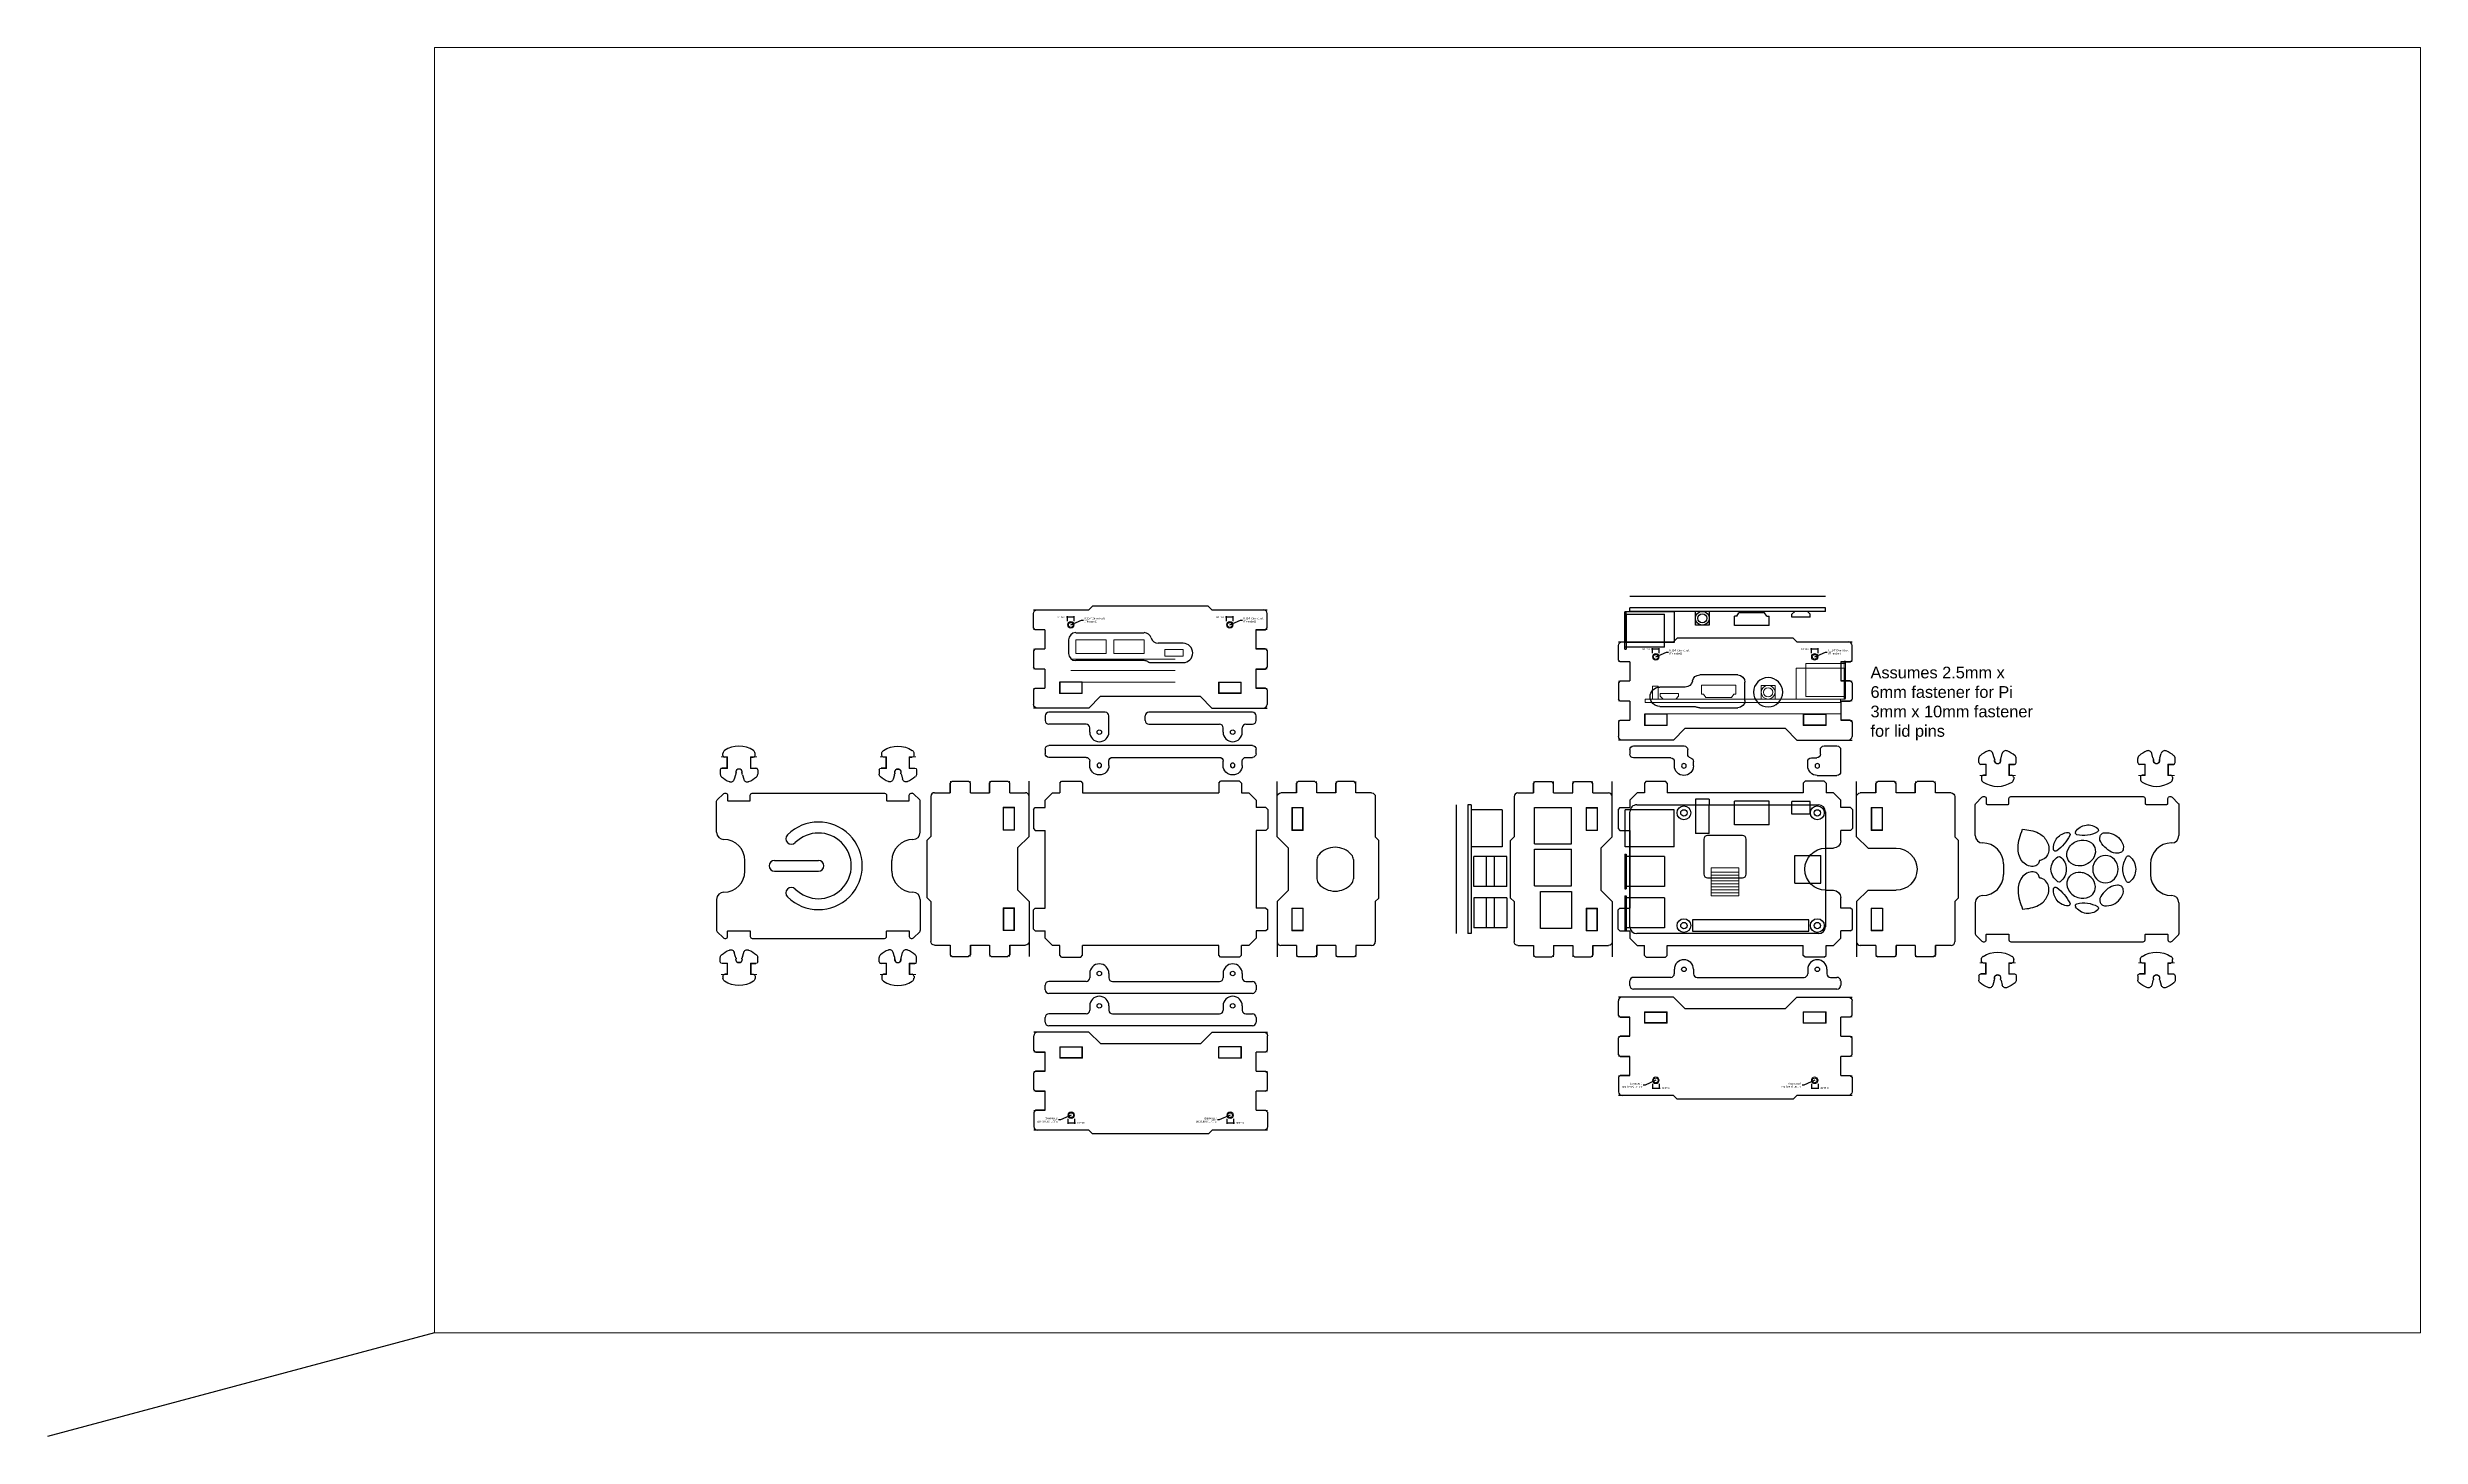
# Paper-space layout 'Layout1' of a CAD drawing. Header units: inches. Extents: x -3.3 to 17, y -0.9 to 11.
# The model-space entities are those that its viewports show. They can reach past a viewport. Long polylines and large blocks are cut down to what shows.
import ezdxf

# ---------------------------------------------------------------- set-up
doc = ezdxf.new("R2010")
doc.units = ezdxf.units.IN
doc.header["$MEASUREMENT"] = 0
doc.layers.add('CUT', color=1, linetype='Continuous')
doc.layers.add('NOPLOT', color=40, linetype='Continuous', lineweight=5)
doc.styles.get("Standard").update_dxf_attribs({"font": 'arial.ttf'})
doc.dimstyles.get("Standard").update_dxf_attribs({"dimtxt": 0.18, "dimasz": 0.18, "dimexe": 0.18, "dimexo": 0.0625, "dimgap": 0.09, "dimtad": 0, "dimtih": 1, "dimtoh": 1, "dimdec": 4, "dimzin": 0, "dimdsep": 46, "dimtxsty": 'Standard', "dimcen": 0.09, "dimadec": 0, "dimazin": 0, "dimtfac": 1, "dimtdec": 4, "dimtofl": 0, "dimtmove": 0, "dimatfit": 3, "dimfxl": 1, "dimtolj": 1, "dimtzin": 0, "dimarcsym": 0})

# ---------------------------------------------------------------- blocks, each defined once
blk = doc.blocks.new('RaspPi')
for p, q in [((0, -25), (0, 25)), ((3, 28), (82, 28)), ((57.8, 27), (7.2, 27)), ((7.2, 27), (7.2, 22)), ((7.2, 22), (57.8, 22)), ((57.8, 22), (57.8, 27)), ((70, 12.4), (70, 25.5)), ((70, 25.5), (87.2, 25.5)), ((85, 25), (85, -25)), ((86.6, 11.5), (86.6, 26.5)), ((87.2, 26.5), (86.6, 26.5)), ((87.2, 11.5), (87.2, 26.5)), ((138.5, 25.5), (152.8, 25.5)), ((138.5, 12.4), (138.5, 25.5)), ((143.9, 25.5), (143.9, 12.4)), ((147.4, 25.5), (147.4, 12.4)), ((152.8, 12.4), (152.8, 25.5)), ((154, -28), (154, 28)), ((154, 28), (155.5, 28)), ((155.5, -28), (155.5, 28)), ((160.5, -28), (160.5, 28)), ((70, 12.4), (87.2, 12.4)), ((87.2, 11.5), (86.6, 11.5)), ((138.5, 12.4), (152.8, 12.4)), ((13.3, 6), (1.9, 6)), ((1.9, 6), (1.9, -6)), ((13.3, 6), (13.3, -6)), ((70, -5.6), (70, 7.5)), ((70, 7.5), (87.2, 7.5)), ((86.6, -6.5), (86.6, 8.5)), ((87.2, 8.5), (86.6, 8.5)), ((87.2, -6.5), (87.2, 8.5)), ((138.5, 7.5), (152.8, 7.5)), ((138.5, 7.5), (138.5, -5.6)), ((143.9, 7.5), (143.9, -5.6)), ((147.4, 7.5), (147.4, -5.6)), ((152.8, 7.5), (152.8, -5.6)), ((13.3, -6), (1.9, -6)), ((65.7, -9.8), (65.7, -25.8)), ((65.7, -9.8), (87, -9.8)), ((70, -5.6), (87.2, -5.6)), ((87.2, -6.5), (86.6, -6.5)), ((87, -9.8), (87, -25.8)), ((138.5, -5.6), (152.8, -5.6)), ((140.5, -25.8), (140.5, -9.8)), ((140.5, -9.8), (154, -9.8)), ((24.5, -19.3), (24.5, -29.6)), ((24.5, -19.3), (39.5, -19.3)), ((39.5, -19.3), (39.5, -29.6)), ((50.5, -15.5), (56.5, -15.5)), ((50.5, -15.5), (50.5, -28)), ((56.5, -28), (56.5, -15.5)), ((82, -28), (3, -28)), ((6.6, -23.9), (6.6, -29.5)), ((6.6, -23.9), (14.6, -23.9)), ((6.6, -29.5), (14.6, -29.5)), ((14.6, -23.9), (14.6, -29.5)), ((24.5, -29.6), (39.5, -29.6)), ((50.5, -30.5), (50.5, -28)), ((50.5, -30.5), (56.5, -30.5)), ((56.5, -30.5), (56.5, -28)), ((65.7, -25.8), (87, -25.8)), ((140.5, -25.8), (154, -25.8)), ((154, -28), (155.5, -28)), ((65.7, -98.6), (87, -98.6)), ((65.7, -112.1), (65.7, -98.6)), ((70, -96.6), (87.2, -96.6)), ((70, -96.6), (70, -110.9)), ((86.6, -96.6), (86.6, -95.7)), ((87.2, -95.7), (86.6, -95.7)), ((86.6, -110.9), (86.6, -96.6)), ((87, -98.6), (87, -112.1)), ((87.2, -95.7), (87.2, -111.9)), ((0, -112.1), (0, -113.6)), ((0, -112.1), (85, -112.1)), ((6.6, -109.6), (14.6, -109.6)), ((6.6, -109.6), (6.6, -110.9)), ((6.6, -110.9), (7.8, -112.1)), ((14.6, -110.9), (13.3, -112.1)), ((14.6, -109.6), (14.6, -110.9)), ((24.5, -106), (39.5, -106)), ((24.5, -106), (24.5, -110)), ((25.5, -110), (24.5, -110)), ((25.5, -110), (26.4, -111.5)), ((26.4, -111.5), (37.6, -111.5)), ((38.5, -110), (37.6, -111.5)), ((38.5, -110), (39.5, -110)), ((39.5, -106), (39.5, -110)), ((50.5, -112.1), (50.5, -106.1)), ((50.5, -106.1), (56.5, -106.1)), ((56.5, -106.1), (56.5, -112.1)), ((87, -112.1), (65.7, -112.1)), ((86.6, -110.9), (70, -110.9)), ((85, -112.1), (85, -113.6)), ((86.6, -110.9), (86.6, -111.9)), ((87.2, -111.9), (86.6, -111.9)), ((0, -113.6), (85, -113.6)), ((0, -118.6), (85, -118.6))]:
    blk.add_line(p, q)
for centre, radius in [((3.5, 24.5), 3), ((3.5, 24.5), 1.38), ((61.5, 24.5), 3), ((61.5, 24.5), 1.38), ((3.5, -24.5), 3), ((3.5, -24.5), 1.38), ((61.5, -24.5), 3), ((61.5, -24.5), 1.38), ((53.5, -109.1), 3), ((53.5, -109.1), 2)]:
    blk.add_circle(centre, radius)
for centre, start, end in [((3, 25), 90, 180), ((82, 25), 0, 90), ((3, -25), 180, 270), ((82, -25), 270, 0)]:
    blk.add_arc(centre, 3, start, end)
at = {"layer": 'NOPLOT'}
for p, q in [((49.7, 11.5), (37.6, 11.5)), ((37.6, -0.6), (37.6, 11.5)), ((49.7, -0.6), (49.7, 11.5)), ((49.7, 10.2), (37.6, 10.2)), ((49.7, 9), (37.6, 9)), ((49.7, 7.7), (37.6, 7.7)), ((49.7, 6.4), (37.6, 6.4)), ((49.7, 5.1), (37.6, 5.1)), ((49.7, 3.9), (37.6, 3.9)), ((49.7, 2.6), (37.6, 2.6)), ((49.7, 1.3), (37.6, 1.3)), ((49.7, -0.6), (37.6, -0.6))]:
    blk.add_line(p, q, dxfattribs=at)
blk = doc.blocks.new('Pi_SideView')
for p, q in [((-0.166, 0.203), (0.671, 0.203)), ((-0.166, -0.329), (-0.166, 0.203)), ((0, 0.281), (0.677, 0.281)), ((0, 0.281), (0, -0.281)), ((0.654, 0.281), (0.654, 0.319)), ((0.677, 0.319), (0.654, 0.319)), ((0.654, -0.281), (0.654, 0.281)), ((0.671, 0.203), (0.671, -0.329)), ((0.677, 0.319), (0.677, -0.319)), ((-2.754, -0.329), (-2.754, -0.388)), ((-2.754, -0.329), (0.592, -0.329)), ((-2.754, -0.388), (0.592, -0.388)), ((-2.629, -0.329), (-2.629, -0.104)), ((-2.629, -0.104), (-2.529, -0.104)), ((-2.529, -0.329), (-2.529, -0.104)), ((-2.494, -0.23), (-2.18, -0.23)), ((-2.494, -0.23), (-2.494, -0.28)), ((-2.494, -0.28), (-2.445, -0.329)), ((-2.18, -0.28), (-2.229, -0.329)), ((-2.18, -0.23), (-2.18, -0.28)), ((-1.79, -0.087), (-1.199, -0.087)), ((-1.79, -0.087), (-1.79, -0.244)), ((-1.752, -0.244), (-1.79, -0.244)), ((-1.752, -0.244), (-1.715, -0.303)), ((-1.715, -0.303), (-1.274, -0.303)), ((-1.237, -0.244), (-1.274, -0.303)), ((-1.237, -0.244), (-1.199, -0.244)), ((-1.199, -0.087), (-1.199, -0.244)), ((-0.766, -0.329), (-0.766, -0.093)), ((-0.766, -0.093), (-0.53, -0.093)), ((-0.53, -0.093), (-0.53, -0.329)), ((0.671, -0.329), (-0.166, -0.329)), ((0.654, -0.281), (0, -0.281)), ((0.592, -0.329), (0.592, -0.388)), ((0.654, -0.281), (0.654, -0.319)), ((0.677, -0.319), (0.654, -0.319)), ((-2.754, -0.583), (0.592, -0.583))]:
    blk.add_line(p, q)
for radius in [0.118, 0.0787]:
    blk.add_circle((-0.648, -0.211), radius)
blk = doc.blocks.new('TabHole2')
for p, q in [((-0.195, 0.0925), (0.195, 0.0925)), ((-0.19, 0.0975), (-0.19, -0.0975)), ((0.19, 0.0975), (0.19, -0.0975)), ((0.195, -0.0925), (-0.195, -0.0925))]:
    blk.add_line(p, q)
at = {"layer": 'NOPLOT'}
for p, q in [((-0.195, 0.0975), (0.195, 0.0975)), ((-0.195, 0.0975), (-0.195, -0.0975)), ((0.195, 0.0975), (0.195, -0.0975)), ((0.195, -0.0975), (-0.195, -0.0975))]:
    blk.add_line(p, q, dxfattribs=at)
blk = doc.blocks.new('TabHole')
blk.add_blockref('TabHole2', (0, 0))
blk = doc.blocks.new('FootCurve')
for p, q in [((-1.14, 0.195), (-0.945, 0)), ((-0.945, 0), (0, 0))]:
    blk.add_line(p, q)
blk = doc.blocks.new('Serration_2')
for p, q in [((0, 1.6175), (0, 1.349)), ((0, 1.349), (0.16375, 1.349)), ((0.16375, 1.349), (0.195, 1.31775)), ((0.195, 1.31775), (0.195, 1.03425)), ((0, 1.003), (0, 0.677)), ((0, 1.003), (0.16375, 1.003)), ((0.16375, 1.003), (0.195, 1.03425)), ((0, 0.677), (0.16375, 0.677)), ((0.16375, 0.677), (0.195, 0.64575)), ((0.195, 0.64575), (0.195, 0.36225)), ((0, 0.331), (0, 0.0625)), ((0, 0.331), (0.16375, 0.331)), ((0.16375, 0.331), (0.195, 0.36225))]:
    blk.add_line(p, q)
for centre, start, end in [((-0.0625, 1.6175), 0, 90), ((-0.0625, 0.0625), 270, 0)]:
    blk.add_arc(centre, 0.0625, start, end)
at = {"layer": 'NOPLOT'}
for p, q in [((0, 1.344), (0.195, 1.344)), ((0, 1.008), (0.195, 1.008)), ((0, 0.672), (0.195, 0.672)), ((0, 0.336), (0.195, 0.336))]:
    blk.add_line(p, q, dxfattribs=at)
blk = doc.blocks.new('Front')
for p, q in [((-0.555, -0.063), (-1.243, -0.063)), ((-0.555, -0.063), (-0.493, 0)), ((-0.493, 0), (0.492, 0)), ((0.492, 0), (0.555, -0.063)), ((1.242, -0.063), (0.555, -0.063)), ((-0.384, -0.512), (-0.384, -1.043)), ((-0.282, -0.411), (-0.282, -1.043)), ((0.343, -0.411), (0.343, -1.043)), ((0.433, -0.411), (0.433, -1.043)), ((-0.384, -1.043), (-1.014, -1.043)), ((-0.282, -1.043), (0.343, -1.043)), ((0.433, -1.043), (1.058, -1.043)), ((0.36, -1.548), (-0.36, -1.548))]:
    blk.add_line(p, q)
for points in [[(-1.014, -1.043), (-1.014, -0.512), (-0.384, -0.512)], [(-0.282, -0.411), (0.343, -0.411)], [(0.433, -0.411), (1.058, -0.411), (1.058, -1.043)]]:
    blk.add_lwpolyline(points)
at = {"xscale": -1}
for name, p in [('Serration_2', (-1.305, -1.743)), ('FootCurve', (-1.5, -1.743)), ('TabHole', (-0.86, -1.395))]:
    blk.add_blockref(name, p, dxfattribs=at)
for name, p in [('Serration_2', (1.305, -1.743)), ('FootCurve', (1.5, -1.743)), ('TabHole', (0.86, -1.395))]:
    blk.add_blockref(name, p)
blk = doc.blocks.new('Serration_3')
for p, q in [((-0.195, 1.339), (-0.03125, 1.339)), ((-0.195, 1.339), (-0.195, 1.013)), ((-0.03125, 1.339), (0, 1.37025)), ((0, 1.37025), (0, 1.6175)), ((-0.03125, 1.013), (-0.195, 1.013)), ((-0.03125, 1.013), (0, 0.98175)), ((0, 0.98175), (0, 0.69825)), ((-0.195, 0.667), (-0.03125, 0.667)), ((-0.195, 0.667), (-0.195, 0.341)), ((-0.03125, 0.667), (0, 0.69825)), ((-0.03125, 0.341), (-0.195, 0.341)), ((-0.03125, 0.341), (0, 0.30975)), ((0, 0.30975), (0, 0.0625))]:
    blk.add_line(p, q)
for centre, start, end in [((-0.0625, 1.6175), 0, 90), ((-0.0625, 0.0625), 270, 0)]:
    blk.add_arc(centre, 0.0625, start, end)
at = {"layer": 'NOPLOT'}
for p, q in [((-0.195, 1.344), (0, 1.344)), ((-0.195, 1.008), (0, 1.008)), ((-0.195, 0.672), (0, 0.672)), ((-0.195, 0.336), (0, 0.336))]:
    blk.add_line(p, q, dxfattribs=at)
blk = doc.blocks.new('_ArchTick')
at = {"color": 0, "linetype": 'ByBlock', "const_width": 0.15}
blk.add_lwpolyline([(-0.5, -0.5), (0.5, 0.5)], dxfattribs=at)
blk = doc.blocks.new('*D59')
at = {"layer": 'Defpoints', "color": 0, "transparency": 16777216}
for p in [(46.787, 17.376), (46.787, 17.244), (46.901, 17.244)]:
    blk.add_point(p, dxfattribs=at)
at = {"layer": 'NOPLOT', "color": 0, "lineweight": -2, "transparency": 16777216}
for p, q in [((46.787, 17.376), (46.771, 17.376)), ((46.787, 17.307), (46.787, 17.392)), ((46.901, 17.376), (46.787, 17.376)), ((46.901, 17.307), (46.901, 17.392))]:
    blk.add_line(p, q, dxfattribs=at)
at = {"layer": 'NOPLOT', "color": 0, "lineweight": -2, "transparency": 16777216, "xscale": 0.015625, "yscale": 0.015625, "zscale": 0.015625, "rotation": 180}
blk.add_blockref('_ArchTick', (46.787, 17.376), dxfattribs=at)
at = {"layer": 'NOPLOT', "color": 0, "lineweight": -2, "transparency": 16777216, "xscale": 0.015625, "yscale": 0.015625, "zscale": 0.015625}
blk.add_blockref('_ArchTick', (46.901, 17.376), dxfattribs=at)
at = {"layer": 'NOPLOT', "color": 0, "transparency": 16777216, "insert": (46.675, 17.376), "char_height": 0.0312, "attachment_point": 5}
blk.add_mtext('\\A1;0.1140', dxfattribs=at)
blk = doc.blocks.new('Baseplate')
for p, q in [((-0.5, 1.474), (-0.469, 1.505)), ((-0.5, 1.474), (-0.5, 1.305)), ((-0.469, 1.505), (-0.141, 1.505)), ((-0.141, 1.505), (-0.11, 1.474)), ((-0.11, 1.474), (-0.11, 1.305)), ((2.22, 1.474), (2.251, 1.505)), ((2.22, 1.474), (2.22, 1.305)), ((2.579, 1.505), (2.251, 1.505)), ((2.579, 1.505), (2.61, 1.474)), ((2.61, 1.474), (2.61, 1.305)), ((-0.95, 1.024), (-0.919, 1.055)), ((-0.95, 1.024), (-0.95, 0.696)), ((-0.919, 1.055), (-0.75, 1.055)), ((3.029, 1.055), (2.86, 1.055)), ((3.029, 1.055), (3.06, 1.024)), ((3.06, 1.024), (3.06, 0.696)), ((-0.95, 0.696), (-0.919, 0.665)), ((-0.919, 0.665), (-0.75, 0.665)), ((-0.75, 0.485), (-0.75, 0.665)), ((3.029, 0.665), (2.86, 0.665)), ((3.06, 0.696), (3.029, 0.665)), ((-0.495, 0.36), (-0.625, 0.36)), ((-0.495, -0.36), (-0.625, -0.36)), ((-0.95, -0.696), (-0.919, -0.665)), ((-0.95, -1.024), (-0.95, -0.696)), ((-0.919, -0.665), (-0.75, -0.665)), ((-0.75, -0.665), (-0.75, -0.485)), ((3.029, -0.665), (2.86, -0.665)), ((3.029, -0.665), (3.06, -0.696)), ((3.06, -1.024), (3.06, -0.696)), ((-0.919, -1.055), (-0.95, -1.024)), ((-0.919, -1.055), (-0.75, -1.055)), ((3.029, -1.055), (2.86, -1.055)), ((3.06, -1.024), (3.029, -1.055)), ((-0.5, -1.474), (-0.5, -1.305)), ((-0.469, -1.505), (-0.5, -1.474)), ((-0.469, -1.505), (-0.141, -1.505)), ((-0.141, -1.505), (-0.11, -1.474)), ((-0.11, -1.474), (-0.11, -1.305)), ((2.22, -1.474), (2.22, -1.305)), ((2.251, -1.505), (2.22, -1.474)), ((2.579, -1.505), (2.251, -1.505)), ((2.61, -1.474), (2.579, -1.505)), ((2.61, -1.474), (2.61, -1.305))]:
    blk.add_line(p, q)
for points in [[(-0.75, 1.055), (-0.75, 1.18), (-0.625, 1.305), (-0.5, 1.305)], [(-0.11, 1.305), (2.22, 1.305)], [(2.61, 1.305), (2.735, 1.305), (2.86, 1.18), (2.86, 1.055)], [(2.86, 0.665), (2.86, -0.665)], [(-0.5, -1.305), (-0.625, -1.305), (-0.75, -1.18), (-0.75, -1.055)], [(2.86, -1.055), (2.86, -1.18), (2.735, -1.305), (2.61, -1.305)], [(2.22, -1.305), (-0.11, -1.305)]]:
    blk.add_lwpolyline(points)
blk.add_lwpolyline([(0.93, 0.577), (1.53, 0.577, -0.414214), (1.592, 0.515), (1.592, -0.085, -0.414214), (1.53, -0.148), (0.93, -0.148, -0.414214), (0.867, -0.085), (0.867, 0.515, -0.414214)], format="xyb", close=True)
for centre, radius, start, end in [((-0.625, 0.485), 0.125, 180, 270), ((-0.495, 0), 0.36, 270, 90), ((-0.625, -0.485), 0.125, 90, 180)]:
    blk.add_arc(centre, radius, start, end)
blk = doc.blocks.new('PiSymbol')
at = {"layer": 'CUT'}
for centre, radius, start, end in [((-0.346, 0.142), 0.246, 83.4596, 177.2954), ((-0.321, 0.354), 0.0327, 321.5738, 83.4596), ((0.013, 0.167), 0.262, 92.8357, 144.9719), ((-0.013, 0.167), 0.262, 35.0281, 87.1643), ((0.321, 0.354), 0.0327, 96.5404, 218.4262), ((0.345, 0.142), 0.246, 2.7046, 96.5404), ((-0.477, -0.169), 0.237, 122.6242, 221.611), ((-0.587, 0.003), 0.0327, 13.7258, 122.6242), ((-0.997, -0.097), 0.454, 330.5094, 13.7258), ((-0.559, 0.152), 0.0327, 177.2954, 299.1813), ((-0.95, 0.853), 0.836, 299.1813, 321.5738), ((-0.175, 0.298), 0.0327, 144.9719, 216.5639), ((-0.009, 0.422), 0.239, 216.5639, 272.151), ((0.009, 0.422), 0.239, 267.849, 323.4361), ((0.175, 0.298), 0.0327, 323.4361, 35.0281), ((0.95, 0.853), 0.836, 218.4262, 240.8187), ((0.558, 0.152), 0.0327, 240.8187, 2.7046), ((0.996, -0.097), 0.454, 166.2742, 209.4906), ((0.587, 0.003), 0.0327, 57.3758, 166.2742), ((0.477, -0.169), 0.237, 318.389, 57.3758), ((-0.63, -0.304), 0.0327, 221.611, 330.5094), ((0.629, -0.304), 0.0327, 209.4906, 318.389), ((0.024, -1.19), 0.461, 93.055, 119.122), ((-0.025, -1.19), 0.461, 60.878, 86.945), ((-0.184, -0.816), 0.0327, 119.122, 218.8394), ((0.002, -0.666), 0.272, 218.8394, 269.4443), ((-0.003, -0.666), 0.272, 270.5557, 321.1606), ((0.184, -0.816), 0.0327, 321.1606, 60.878)]:
    blk.add_arc(centre, radius, start, end, dxfattribs=at)
blk.add_ellipse((0, -0.449), major_axis=(-0.22, 0), ratio=0.930887, dxfattribs=at)
for points, knots in [([(-0.14, 0.613), (-0.118, 0.62), (-0.07, 0.635), (-0.02, 0.757), (-0.125, 0.929), (-0.38, 0.984), (-0.547, 0.921), (-0.644, 0.885)], [0.8936892, 0.8936892, 0.8936892, 0.8936892, 0.9636226, 1.0498183, 1.2668456, 1.5012888, 1.8271198, 1.8271198, 1.8271198, 1.8271198]), ([(-0.644, 0.885), (-0.635, 0.795), (-0.618, 0.644), (-0.477, 0.493), (-0.338, 0.451), (-0.222, 0.477), (-0.155, 0.542), (-0.144, 0.596), (-0.14, 0.613)], [0, 0, 0, 0, 0.2810917, 0.4696819, 0.623563, 0.7199689, 0.8387473, 0.8936892, 0.8936892, 0.8936892, 0.8936892]), ([(0.139, 0.613), (0.117, 0.62), (0.068, 0.635), (0.018, 0.757), (0.124, 0.929), (0.379, 0.984), (0.546, 0.921), (0.643, 0.885)], [0.8936892, 0.8936892, 0.8936892, 0.8936892, 0.9636226, 1.0498183, 1.2668456, 1.5012888, 1.8271198, 1.8271198, 1.8271198, 1.8271198]), ([(0.643, 0.885), (0.633, 0.795), (0.617, 0.644), (0.475, 0.493), (0.337, 0.451), (0.221, 0.477), (0.154, 0.542), (0.142, 0.596), (0.139, 0.613)], [0, 0, 0, 0, 0.2810917, 0.4696819, 0.623563, 0.7199689, 0.8387473, 0.8936892, 0.8936892, 0.8936892, 0.8936892]), ([(-0.054, -0.055), (-0.057, -0.081), (-0.076, -0.154), (-0.156, -0.26), (-0.308, -0.309), (-0.452, -0.224), (-0.492, -0.038), (-0.392, 0.138), (-0.215, 0.194), (-0.071, 0.11), (-0.049, 0.002), (-0.054, -0.055), (-0.054, -0.055)], [0.094843, 0.094843, 0.094843, 0.094843, 0.179843, 0.331355, 0.501424, 0.633474, 0.814835, 1.047571, 1.214714, 1.349568, 1.527963, 1.528765, 1.528765, 1.528765, 1.528765]), ([(0.053, -0.055), (0.056, -0.081), (0.075, -0.154), (0.155, -0.26), (0.307, -0.309), (0.451, -0.224), (0.491, -0.038), (0.391, 0.138), (0.214, 0.194), (0.07, 0.11), (0.049, 0.002), (0.053, -0.055), (0.053, -0.055)], [0.094843, 0.094843, 0.094843, 0.094843, 0.179843, 0.331355, 0.501424, 0.633474, 0.814835, 1.047571, 1.214714, 1.349568, 1.527963, 1.528765, 1.528765, 1.528765, 1.528765])]:
    blk.add_open_spline(points, degree=3, knots=knots, dxfattribs=at)
for points in [[(-0.549, -0.371), (-0.5, -0.358), (-0.384, -0.414), (-0.292, -0.519), (-0.258, -0.646), (-0.275, -0.706), (-0.327, -0.737), (-0.455, -0.702), (-0.551, -0.607), (-0.588, -0.466), (-0.58, -0.404), (-0.549, -0.371)], [(0.549, -0.371), (0.5, -0.358), (0.384, -0.414), (0.292, -0.519), (0.258, -0.646), (0.274, -0.706), (0.327, -0.737), (0.455, -0.702), (0.55, -0.607), (0.588, -0.466), (0.58, -0.404), (0.549, -0.371)]]:
    blk.add_spline(points, degree=3, dxfattribs=at)
blk = doc.blocks.new('Lid2')
for p, q in [((-1.258, -1.075), (-1.258, -1.255)), ((1.257, -1.075), (1.257, -1.255)), ((1.742, -1.74), (1.742, -2.269)), ((1.627, -2.398), (1.733, -2.292))]:
    blk.add_line(p, q)
for points in [[(-1.742, -0.59), (-1.742, -0.06, -0.198912), (-1.733, -0.038), (-1.627, 0.068, -0.198912), (-1.605, 0.078), (-1.586, 0.078, -0.414214), (-1.555, 0.046), (-1.555, -0.039, 0.414214), (-1.539, -0.055), (-1.181, -0.055, 0.414214), (-1.165, -0.039), (-1.165, 0.046, -0.414214), (-1.134, 0.078), (1.134, 0.078, -0.414214), (1.165, 0.046), (1.165, -0.039, 0.414214), (1.181, -0.055), (1.539, -0.055, 0.414214), (1.555, -0.039), (1.555, 0.046, -0.414214), (1.586, 0.078), (1.605, 0.078, -0.198912), (1.627, 0.068), (1.733, -0.038, -0.198912), (1.742, -0.06), (1.742, -0.59)], [(-1.742, -1.74), (-1.742, -2.269, 0.198912), (-1.733, -2.292), (-1.627, -2.398, 0.198912), (-1.605, -2.407), (-1.586, -2.407, 0.414214), (-1.555, -2.376), (-1.555, -2.29, -0.414214), (-1.539, -2.275), (-1.181, -2.275, -0.414214), (-1.165, -2.29), (-1.165, -2.376, 0.414214), (-1.134, -2.407), (1.134, -2.407, 0.414214), (1.165, -2.376), (1.165, -2.29, -0.414214), (1.181, -2.275), (1.539, -2.275, -0.414214), (1.555, -2.29), (1.555, -2.376, 0.414214), (1.586, -2.407), (1.605, -2.407)]]:
    blk.add_lwpolyline(points, format="xyb")
for centre, radius, start, end in [((-1.618, -0.59), 0.125, 180, 270), ((-1.618, -1.075), 0.36, 0, 90), ((1.617, -1.075), 0.36, 90, 180), ((1.617, -0.59), 0.125, 270, 0), ((-1.618, -1.74), 0.125, 90, 180), ((-1.618, -1.255), 0.36, 270, 0), ((1.617, -1.255), 0.36, 180, 270), ((1.617, -1.74), 0.125, 0, 90), ((1.605, -2.376), 0.0312, 270, 315), ((1.711, -2.269), 0.0312, 315, 0)]:
    blk.add_arc(centre, radius, start, end)
at = {"xscale": -1.062354987448263, "yscale": 1.062354987448263, "zscale": 1.062354987448263, "rotation": 90}
blk.add_blockref('PiSymbol', (0.009, -1.165), dxfattribs=at)
blk = doc.blocks.new('Latch')
for p, q in [((-0.276, 0.026), (-0.276, 0.06)), ((0.276, 0.026), (0.276, 0.06)), ((-0.32, -0.221), (-0.32, -0.293)), ((-0.2, -0.19), (-0.289, -0.19)), ((-0.2, -0.005), (-0.244, -0.005)), ((-0.2, -0.19), (-0.2, -0.005)), ((-0.06, -0.304), (-0.081, -0.38)), ((0.06, -0.304), (0.081, -0.38)), ((0.2, -0.19), (0.2, -0.005)), ((0.2, -0.005), (0.244, -0.005)), ((0.2, -0.19), (0.289, -0.19)), ((0.32, -0.221), (0.32, -0.293))]:
    blk.add_line(p, q)
for centre, radius, start, end in [((-0.213, 0.06), 0.0625, 123.1255, 180), ((-0.244, 0.026), 0.0312, 180, 270), ((0, -0.267), 0.452, 56.8745, 123.1255), ((0.244, 0.026), 0.0312, 270, 0), ((0.213, 0.06), 0.0625, 0, 56.8745), ((-0.289, -0.221), 0.0312, 90, 180), ((-0.258, -0.293), 0.0625, 180, 228.6806), ((0, 0), 0.452, 228.6806, 248.7914), ((-0.141, -0.364), 0.0625, 248.7914, 345), ((0, -0.32), 0.0625, 146.1714, 165), ((0, -0.258), 0.052, 343.6762, 196.3238), ((-0.065, -0.277), 0.0156, 326.1714, 16.3238), ((0.065, -0.277), 0.0156, 163.6762, 213.8286), ((0, -0.32), 0.0625, 15, 33.8286), ((0.141, -0.364), 0.0625, 195, 291.2086), ((0, 0), 0.452, 291.2086, 311.3194), ((0.289, -0.221), 0.0312, 0, 90), ((0.258, -0.293), 0.0625, 311.3194, 0)]:
    blk.add_arc(centre, radius, start, end)
at = {"layer": 'NOPLOT'}
for p, q in [((-0.195, 0), (-0.306, 0)), ((-0.195, -0.195), (-0.195, 0)), ((-0.195, -0.195), (-0.306, -0.195)), ((0.195, -0.195), (0.195, 0)), ((0.195, 0), (0.306, 0)), ((0.306, -0.195), (0.195, -0.195))]:
    blk.add_line(p, q, dxfattribs=at)
blk.add_arc((0, -0.258), 0.057, 332.8707, 207.1293, dxfattribs=at)
blk = doc.blocks.new('Back')
for p, q in [((-0.555, -0.062), (-0.492, 0)), ((-0.492, 0), (0.493, 0)), ((0.555, -0.062), (0.493, 0)), ((-0.555, -0.062), (-1.243, -0.062)), ((1.243, -0.062), (0.555, -0.062)), ((-0.36, -1.547), (-0.36, -1.068)), ((0.36, -1.547), (0.36, -1.068))]:
    blk.add_line(p, q)
for start, end in [(90, 180), (360, 90)]:
    blk.add_arc((0, -1.068), 0.36, start, end)
at = {"xscale": -1}
for name, p in [('Serration_2', (-1.305, -1.743)), ('FootCurve', (-1.5, -1.743)), ('TabHole', (-0.86, -1.395))]:
    blk.add_blockref(name, p, dxfattribs=at)
for name, p in [('Serration_2', (1.305, -1.743)), ('FootCurve', (1.5, -1.743)), ('TabHole', (0.86, -1.395))]:
    blk.add_blockref(name, p)
blk = doc.blocks.new('BatteryBack')
for p, q in [((-0.881, 0.555), (-0.881, 1.243)), ((-0.881, 0.555), (-0.943, 0.493)), ((-0.943, 0.493), (-0.943, -0.493)), ((-0.506, -0.165), (-0.506, 0.165)), ((0.119, -0.165), (0.119, 0.165)), ((0.604, 0.36), (0.604, -0.36)), ((-0.881, -0.555), (-0.943, -0.493)), ((-0.881, -1.242), (-0.881, -0.555))]:
    blk.add_line(p, q)
for centre, radius, start, end in [((-0.381, 0.165), 0.125, 138.5904, 180), ((-0.193, 0), 0.375, 41.4096, 138.5904), ((-0.006, 0.165), 0.125, 0, 41.4096), ((-0.381, -0.165), 0.125, 180, 221.4096), ((-0.193, 0), 0.375, 221.4096, 318.5904), ((-0.006, -0.165), 0.125, 318.5904, 0)]:
    blk.add_arc(centre, radius, start, end)
at = {"rotation": 90}
for name, p in [('Serration_2', (0.799, 1.305)), ('FootCurve', (0.799, 1.5)), ('TabHole', (0.452, 0.86))]:
    blk.add_blockref(name, p, dxfattribs=at)
at = {"xscale": -1, "rotation": 90}
for name, p in [('FootCurve', (0.799, -1.5)), ('TabHole', (0.452, -0.86)), ('Serration_2', (0.799, -1.305))]:
    blk.add_blockref(name, p, dxfattribs=at)
blk = doc.blocks.new('PowerBase')
for p, q in [((-3.36, 1.47375), (-3.32875, 1.505)), ((-3.36, 1.47375), (-3.36, 1.305)), ((-3.32875, 1.505), (-3.00125, 1.505)), ((-3.00125, 1.505), (-2.97, 1.47375)), ((-2.97, 1.47375), (-2.97, 1.305)), ((-0.64, 1.47375), (-0.60875, 1.505)), ((-0.64, 1.47375), (-0.64, 1.305)), ((-0.28125, 1.505), (-0.60875, 1.505)), ((-0.28125, 1.505), (-0.25, 1.47375)), ((-0.25, 1.47375), (-0.25, 1.305)), ((-3.81, 1.02375), (-3.77875, 1.055)), ((-3.81, 1.02375), (-3.81, 0.69625)), ((-3.77875, 1.055), (-3.61, 1.055)), ((0.16875, 1.055), (0, 1.055)), ((0.16875, 1.055), (0.2, 1.02375)), ((0.2, 1.02375), (0.2, 0.69625)), ((-3.81, 0.69625), (-3.77875, 0.665)), ((-3.77875, 0.665), (-3.61, 0.665)), ((-3.61, -0.665), (-3.61, 0.665)), ((0.16875, 0.665), (0, 0.665)), ((0.2, 0.69625), (0.16875, 0.665)), ((-3.81, -0.69625), (-3.77875, -0.665)), ((-3.81, -1.02375), (-3.81, -0.69625)), ((-3.77875, -0.665), (-3.61, -0.665)), ((0.16875, -0.665), (0, -0.665)), ((0.16875, -0.665), (0.2, -0.69625)), ((0.2, -1.02375), (0.2, -0.69625)), ((-3.77875, -1.055), (-3.81, -1.02375)), ((-3.77875, -1.055), (-3.61, -1.055)), ((0.16875, -1.055), (0, -1.055)), ((0.2, -1.02375), (0.16875, -1.055)), ((-3.36, -1.47375), (-3.36, -1.305)), ((-3.32875, -1.505), (-3.36, -1.47375)), ((-3.32875, -1.505), (-3.00125, -1.505)), ((-3.00125, -1.505), (-2.97, -1.47375)), ((-2.97, -1.47375), (-2.97, -1.305)), ((-0.64, -1.47375), (-0.64, -1.305)), ((-0.60875, -1.505), (-0.64, -1.47375)), ((-0.28125, -1.505), (-0.60875, -1.505)), ((-0.25, -1.47375), (-0.28125, -1.505)), ((-0.25, -1.47375), (-0.25, -1.305))]:
    blk.add_line(p, q)
for points in [[(-3.61, 1.055), (-3.61, 1.18), (-3.485, 1.305), (-3.36, 1.305)], [(-2.97, 1.305), (-0.64, 1.305)], [(-0.25, 1.305), (-0.125, 1.305), (0, 1.18), (0, 1.055)], [(0, 0.665), (0, -0.665)], [(-3.36, -1.305), (-3.485, -1.305), (-3.61, -1.18), (-3.61, -1.055)], [(0, -1.055), (0, -1.18), (-0.125, -1.305), (-0.25, -1.305)], [(-0.64, -1.305), (-2.97, -1.305)]]:
    blk.add_lwpolyline(points)
blk = doc.blocks.new('Power_Front')
for p, q in [((-0.555, 1.485), (-1.2425, 1.485)), ((-0.555, 1.485), (-0.4925, 1.5475)), ((-0.4925, 1.5475), (0.4925, 1.5475)), ((0.4925, 1.5475), (0.555, 1.485)), ((1.2425, 1.485), (0.555, 1.485)), ((0.36, 0), (-0.36, 0))]:
    blk.add_line(p, q)
at = {"xscale": -1}
for name, p in [('Serration_2', (-1.305, -0.195)), ('TabHole', (-0.86, 0.1525)), ('FootCurve', (-1.5, -0.195))]:
    blk.add_blockref(name, p, dxfattribs=at)
for name, p in [('Serration_2', (1.305, -0.195)), ('FootCurve', (1.5, -0.195)), ('TabHole', (0.86, 0.1525))]:
    blk.add_blockref(name, p)
blk = doc.blocks.new('Power_lid')
for p, q in [((-0.09, -0.36), (0.09, -0.36)), ((-0.094, -0.868), (-0.094, -1.618)), ((0.094, -0.868), (0.094, -1.618)), ((-1.233, -3.244), (-1.127, -3.351)), ((-0.09, -2.875), (0.09, -2.875)), ((1.233, -3.244), (1.127, -3.351)), ((-0.575, -3.36), (-1.105, -3.36)), ((0.575, -3.36), (1.105, -3.36))]:
    blk.add_line(p, q)
for points in [[(-0.575, 0.125), (-1.105, 0.125, 0.198912), (-1.127, 0.116), (-1.233, 0.009, 0.198912), (-1.243, -0.013), (-1.243, -0.031, 0.414214), (-1.211, -0.062), (-1.126, -0.062, -0.414214), (-1.11, -0.078), (-1.11, -0.437, -0.414214), (-1.126, -0.452), (-1.211, -0.452, 0.414214), (-1.243, -0.484), (-1.243, -2.751, 0.414214), (-1.211, -2.783), (-1.126, -2.783, -0.414214), (-1.11, -2.798), (-1.11, -3.157, -0.414214), (-1.126, -3.173), (-1.211, -3.173, 0.414214), (-1.243, -3.204), (-1.243, -3.222)], [(0.575, 0.125), (1.105, 0.125, -0.198912), (1.127, 0.116), (1.233, 0.009, -0.198912), (1.243, -0.013), (1.243, -0.031, -0.414214), (1.211, -0.062), (1.126, -0.062, 0.414214), (1.11, -0.078), (1.11, -0.437, 0.414214), (1.126, -0.452), (1.211, -0.452, -0.414214), (1.243, -0.484), (1.243, -2.751, -0.414214), (1.211, -2.783), (1.126, -2.783, 0.414214), (1.11, -2.798), (1.11, -3.157, 0.414214), (1.126, -3.173), (1.211, -3.173, -0.414214), (1.243, -3.204), (1.243, -3.222)]]:
    blk.add_lwpolyline(points, format="xyb")
for centre, radius, start, end in [((-0.575, 0), 0.125, 0, 90), ((-0.09, 0), 0.36, 180, 270), ((0.09, 0), 0.36, 270, 0), ((0.575, 0), 0.125, 90, 180), ((0, -0.868), 0.0938, 0, 180), ((0, -1.618), 0.75, 135, 45), ((-0.464, -1.153), 0.0937, 315, 135), ((0.464, -1.153), 0.0937, 45, 225), ((0, -1.618), 0.562, 135, 45), ((0, -1.618), 0.0937, 180, 0), ((-1.211, -3.222), 0.0312, 180, 225), ((-0.575, -3.235), 0.125, 270, 0), ((-0.09, -3.235), 0.36, 90, 180), ((0.09, -3.235), 0.36, 0, 90), ((0.575, -3.235), 0.125, 180, 270), ((1.211, -3.222), 0.0312, 315, 0), ((-1.105, -3.329), 0.0312, 225, 270), ((1.105, -3.329), 0.0312, 270, 315)]:
    blk.add_arc(centre, radius, start, end)
blk = doc.blocks.new('Spacer')
for p, q in [((-1.805, -0.063), (-1.805, 0.015)), ((-1.742, 0.078), (1.742, 0.078)), ((1.805, 0.015), (1.805, -0.063)), ((-1.805, -0.063), (-1.805, -0.063)), ((-1.632, -0.125), (-1.742, -0.125)), ((-1.569, -0.263), (-1.569, -0.188)), ((-1.241, -0.263), (-1.241, -0.188)), ((0.652, -0.125), (-1.178, -0.125)), ((0.714, -0.263), (0.714, -0.188)), ((1.043, -0.263), (1.043, -0.188)), ((1.105, -0.125), (1.742, -0.125)), ((1.805, -0.063), (1.805, -0.063))]:
    blk.add_line(p, q)
for centre in [(-1.405, -0.263), (0.878, -0.263)]:
    blk.add_circle(centre, 0.0392)
for centre, radius, start, end in [((-1.742, 0.015), 0.0625, 90, 180), ((1.742, 0.015), 0.0625, 0, 90), ((-1.742, -0.063), 0.0625, 180, 270), ((-1.632, -0.188), 0.0625, 0, 90), ((-1.405, -0.263), 0.164, 180, 0), ((-1.178, -0.188), 0.0625, 90, 180), ((0.652, -0.188), 0.0625, 0, 90), ((0.878, -0.263), 0.164, 180, 0), ((1.105, -0.188), 0.0625, 90, 180), ((1.742, -0.063), 0.0625, 270, 0)]:
    blk.add_arc(centre, radius, start, end)
blk = doc.blocks.new('Spacer_Front')
for p, q in [((-0.4, -0.102), (-0.4, 0.278)), ((-0.4, 0.2), (-0.4, 0.2)), ((-0.337, 0.34), (-0.115, 0.34)), ((-0.053, 0.2), (-0.053, 0.278)), ((-0.053, 0.2), (-0.053, 0.2)), ((0.102, 0.138), (0.01, 0.138)), ((0.164, 0), (0.164, 0.075)), ((0, -0.164), (-0.337, -0.164))]:
    blk.add_line(p, q)
blk.add_circle((0, 0), 0.0392)
for centre, radius, start, end in [((-0.337, 0.278), 0.0625, 90, 180), ((-0.115, 0.278), 0.0625, 0, 90), ((0.01, 0.2), 0.0625, 180, 270), ((0, 0), 0.164, 270, 0), ((0.102, 0.075), 0.0625, 0, 90), ((-0.337, -0.102), 0.0625, 180, 270)]:
    blk.add_arc(centre, radius, start, end)
blk = doc.blocks.new('Spacer_Front2')
for p, q in [((-0.164, 0), (-0.164, 0.075)), ((-0.065, 0.198), (-0.065, 0.278)), ((-0.065, 0.2), (-0.065, 0.2)), ((-0.002, 0.34), (0.864, 0.34)), ((0.164, 0), (0.164, 0.075)), ((0.227, 0.138), (0.864, 0.138)), ((0.927, 0.278), (0.927, 0.2)), ((0.927, 0.2), (0.927, 0.2))]:
    blk.add_line(p, q)
blk.add_circle((0, 0), 0.0392)
for centre, radius, start, end in [((-0.102, 0.075), 0.0625, 101.924, 180), ((0, 0), 0.164, 180, 0), ((-0.127, 0.198), 0.0625, 281.924, 0), ((-0.002, 0.278), 0.0625, 90, 180), ((0.227, 0.075), 0.0625, 90, 180), ((0.864, 0.278), 0.0625, 0, 90), ((0.864, 0.2), 0.0625, 270, 0)]:
    blk.add_arc(centre, radius, start, end)
blk = doc.blocks.new('PowerBlockSpacer')
for p, q in [((0, 0.039), (0, -0.039)), ((0.173, 0.101), (0.062, 0.101)), ((0.236, 0.239), (0.236, 0.164)), ((0.564, 0.239), (0.564, 0.164)), ((1.835, 0.101), (0.627, 0.101)), ((1.898, 0.039), (1.898, -0.039)), ((0.062, -0.101), (1.835, -0.101))]:
    blk.add_line(p, q)
blk.add_circle((0.4, 0.239), 0.0392)
for centre, radius, start, end in [((0.062, 0.039), 0.0625, 90, 180), ((0.173, 0.164), 0.0625, 270, 0), ((0.4, 0.239), 0.164, 0, 180), ((0.627, 0.164), 0.0625, 180, 270), ((1.835, 0.039), 0.0625, 0, 90), ((0.062, -0.039), 0.0625, 180, 270), ((1.835, -0.039), 0.0625, 270, 0)]:
    blk.add_arc(centre, radius, start, end)
blk = doc.blocks.new('PowerBlockSpacer2')
for p, q in [((-0.164, 0), (-0.164, -0.278)), ((0.164, 0), (0.164, -0.075)), ((-0.102, -0.34), (0.864, -0.34)), ((0.227, -0.138), (0.864, -0.138)), ((0.927, -0.278), (0.927, -0.2))]:
    blk.add_line(p, q)
blk.add_circle((0, 0), 0.0392)
for centre, radius, start, end in [((0, 0), 0.164, 0, 180), ((-0.102, -0.278), 0.0625, 180, 270), ((0.227, -0.075), 0.0625, 180, 270), ((0.864, -0.2), 0.0625, 360, 90), ((0.864, -0.278), 0.0625, 270, 360)]:
    blk.add_arc(centre, radius, start, end)
blk = doc.blocks.new('Threaded3mmBolt')
blk.add_circle((0, 0), 0.042)
at = {"layer": 'NOPLOT'}
blk.add_circle((0, 0), 0.057, dxfattribs=at)
at = {"layer": 'NOPLOT', "insert": (0.23093, 0.08137), "char_height": 0.03125, "attachment_point": 4}
blk.add_mtext('\\A1;0.114" (3mm) bolt^J(Threaded)', dxfattribs=at)
at = {"layer": 'NOPLOT'}
dim = blk.add_linear_dim(base=(-0.057, 0.13184), p1=(0.057, 0), p2=(-0.057, 0), dimstyle='Standard', override={"dimtxt": 0.03125, "dimasz": 0.015625, "dimexe": 0.015625, "dimgap": 0.03125, "dimblk1": 'ArchTick', "dimblk2": 'ArchTick', "dimsah": 1}, dxfattribs=at)
dim.commit()
dim.dimension.update_dxf_attribs({"geometry": '*D59', "text_midpoint": (-0.16869, 0.13184), "insert": (-46.84401, -17.24406)})
at = {"layer": 'NOPLOT', "annotation_type": 0, "has_hookline": 1, "hookline_direction": 0, "text_width": 0.34334}
blk.add_leader([(0, 0), (0.18406, 0.08137), (0.21531, 0.08137)], dimstyle='Standard', override={"dimasz": 0.03125, "dimgap": 0.015625}, dxfattribs=at)
blk = doc.blocks.new('OtherSide')
for p, q in [((-2, -0.0625), (-1.055, -0.0625)), ((-0.9925, 0), (-1.055, -0.0625)), ((-0.9925, 0), (0.9925, 0)), ((0.9925, 0), (1.055, -0.0625)), ((1.055, -0.0625), (2, -0.0625)), ((0.86, -1.5475), (-0.86, -1.5475))]:
    blk.add_line(p, q)
at = {"xscale": -1}
for name, p in [('Serration_3', (-2, -1.7425)), ('FootCurve', (-2, -1.7425)), ('TabHole', (-1.36, -1.395))]:
    blk.add_blockref(name, p, dxfattribs=at)
for name, p in [('Serration_3', (2, -1.7425)), ('FootCurve', (2, -1.7425)), ('TabHole', (1.36, -1.395))]:
    blk.add_blockref(name, p)
at = {"layer": 'CUT'}
for p in [(-1.36, -0.32), (1.36, -0.32)]:
    blk.add_blockref('Threaded3mmBolt', p, dxfattribs=at)
blk = doc.blocks.new('Side')
for p, q in [((-0.992, 0), (0.993, 0)), ((0.993, 0), (1.055, -0.063)), ((-1.055, -0.063), (-2, -0.063)), ((-1.055, -0.063), (-0.992, 0)), ((2, -0.063), (1.055, -0.063)), ((-0.167, -1.066), (-0.167, -0.753)), ((-0.042, -0.628), (0.608, -0.628)), ((0.608, -1.191), (-0.042, -1.191)), ((1.292, -1.167), (0.714, -1.167)), ((0.855, -0.837), (1.292, -0.837))]:
    blk.add_line(p, q)
blk.add_lwpolyline([(-0.86, -1.548), (0.86, -1.548)])
blk.add_circle((-0.563, -0.925), 0.25)
for centre, radius, start, end in [((-0.042, -0.753), 0.125, 90, 180), ((0.608, -0.753), 0.125, 9.5893, 90), ((0.855, -0.712), 0.125, 189.5893, 270), ((-0.042, -1.066), 0.125, 180, 270), ((0.608, -1.066), 0.125, 270, 295.0078), ((0.714, -1.292), 0.125, 90, 115.0078), ((1.292, -1.002), 0.165, 270, 90)]:
    blk.add_arc(centre, radius, start, end)
at = {"xscale": -1}
for name, p in [('Serration_3', (-2, -1.743)), ('FootCurve', (-2, -1.743)), ('TabHole', (-1.36, -1.395))]:
    blk.add_blockref(name, p, dxfattribs=at)
for name, p in [('Serration_3', (2, -1.743)), ('FootCurve', (2, -1.743)), ('TabHole', (1.36, -1.395))]:
    blk.add_blockref(name, p)
at = {"layer": 'CUT', "xscale": -1}
for p in [(-1.36, -0.32), (1.36, -0.32)]:
    blk.add_blockref('Threaded3mmBolt', p, dxfattribs=at)
blk = doc.blocks.new('Power_Side')
for p, q in [((-2, 0.062), (-1.055, 0.062)), ((-0.992, 0.125), (-1.055, 0.062)), ((0.992, 0.125), (-0.992, 0.125)), ((1.055, 0.062), (0.992, 0.125)), ((1.055, 0.062), (2, 0.062)), ((-1.275, -0.328), (-0.105, -0.328)), ((-1.4, -0.452), (-1.4, -0.682)), ((-0.105, -0.807), (-1.275, -0.807)), ((0.561, -0.51), (0.136, -0.51)), ((0.019, -0.84), (0.561, -0.84))]:
    blk.add_line(p, q)
blk.add_lwpolyline([(0.86, -1.423), (-0.86, -1.423)])
for centre, radius, start, end in [((-1.275, -0.452), 0.125, 90, 180), ((-0.105, -0.452), 0.125, 15.7595, 90), ((-1.275, -0.682), 0.125, 180, 270), ((-0.105, -0.932), 0.125, 60.2732, 90), ((0.136, -0.385), 0.125, 195.7595, 270), ((0.561, -0.675), 0.165, 270, 90), ((0.019, -0.715), 0.125, 240.2732, 270)]:
    blk.add_arc(centre, radius, start, end)
at = {"layer": 'NOPLOT'}
for p, q in [((-1.275, -0.682), (-1.275, -0.452)), ((-1.275, -0.452), (-0.755, -0.452)), ((-0.755, -0.682), (-1.275, -0.682)), ((-0.755, -0.452), (-0.755, -0.682)), ((-0.105, -0.452), (-0.625, -0.452)), ((-0.625, -0.452), (-0.625, -0.682)), ((-0.625, -0.682), (-0.105, -0.682)), ((-0.105, -0.682), (-0.105, -0.452))]:
    blk.add_line(p, q, dxfattribs=at)
blk.add_lwpolyline([(0.246, -0.617), (0.561, -0.617), (0.561, -0.732), (0.246, -0.732)], close=True, dxfattribs=at)
at = {"xscale": -1}
for name, p in [('Serration_3', (-2, -1.618)), ('TabHole', (-1.36, -1.27)), ('FootCurve', (-2, -1.618))]:
    blk.add_blockref(name, p, dxfattribs=at)
for name, p in [('Serration_3', (2, -1.618)), ('TabHole', (1.36, -1.27)), ('FootCurve', (2, -1.618))]:
    blk.add_blockref(name, p)
at = {"layer": 'CUT'}
for p in [(-1.36, -0.195), (1.36, -0.195)]:
    blk.add_blockref('Threaded3mmBolt', p, dxfattribs=at)

msp = doc.modelspace()

# ---------------------------------------------------------------- linework, layer by layer
at = {"layer": 'NOPLOT'}
for p, q in [((36.619, 18.284), (38.405, 18.284)), ((36.619, 18.089), (38.405, 18.089)), ((36.619, 17.894), (38.405, 17.894))]:
    msp.add_line(p, q, dxfattribs=at)

# ---------------------------------------------------------------- block references
at = {"xscale": 0.03937007874015748, "yscale": 0.03937007874015748, "zscale": 0.03937007874015748, "rotation": 180}
msp.add_blockref('RaspPi', (49.534, 14.69), dxfattribs=at)
at = {"layer": 'CUT'}
for name, p in [('Power_Side', (37.979, 19.067)), ('Latch', (30.938, 16.611)), ('PowerBase', (39.789, 14.69)), ('Lid2', (53.842, 15.855))]:
    msp.add_blockref(name, p, dxfattribs=at)
at = {"layer": 'CUT', "xscale": -1}
for name, p in [('Side', (47.991, 18.644)), ('Latch', (33.658, 16.611)), ('Spacer', (37.984, 16.73)), ('Spacer_Front2', (47.113, 16.459)), ('Spacer_Front', (49.396, 16.459)), ('Baseplate', (49.046, 14.69)), ('Latch', (52.482, 13.087)), ('Latch', (55.202, 13.087))]:
    msp.add_blockref(name, p, dxfattribs=at)
at = {"layer": 'CUT'}
for name, p, rotation in [('PowerBlockSpacer2', (37.106, 17.036), 180), ('PowerBlockSpacer', (39.789, 17.275), 180), ('Latch', (52.482, 16.293), 180), ('Latch', (55.202, 16.293), 180), ('Power_lid', (30.68, 14.748), 90), ('Power_Front', (35.708, 14.695), 90), ('BatteryBack', (40.949, 14.69), 180), ('Front', (44.143, 14.69), 89.99999999999999), ('Latch', (33.658, 12.886), 180), ('Spacer', (37.984, 12.643), 180), ('Spacer', (47.991, 12.714), 180), ('Spacer', (37.984, 12.088), 180), ('OtherSide', (47.991, 10.757), 180), ('OtherSide', (37.984, 10.16), 180)]:
    msp.add_blockref(name, p, dxfattribs=dict(at, rotation=rotation))
at = {"layer": 'CUT', "xscale": -1}
for name, p, rotation in [('Back', (51.812, 14.69), 270), ('Latch', (30.938, 12.886), 180)]:
    msp.add_blockref(name, p, dxfattribs=dict(at, rotation=rotation))
at = {"layer": 'NOPLOT'}
msp.add_blockref('Pi_SideView', (49.202, 17.93), dxfattribs=at)

# ---------------------------------------------------------------- texts
at = {"insert": (50.307, 18.157), "char_height": 0.2, "attachment_point": 1}
msp.add_mtext_dynamic_manual_height_columns('Assumes 2.5mm x 6mm fastener for Pi\\P3mm x 10mm fastener\\Pfor lid pins', width=2.98155, gutter_width=1, heights=[0], dxfattribs=at)

psp = doc.layouts.get("Layout1")

# ---------------------------------------------------------------- linework, layer by layer
at = {"color": 30, "true_color": 0xf8991e}
psp.add_line((0, 0), (-3.313, -0.888), dxfattribs=at)

# ---------------------------------------------------------------- viewports
at = {"layer": '0', "view_target_point": (23.616, 11.223)}
psp.add_viewport(center=(8.499, 5.5), size=(16.998, 11.00033), view_center_point=(19.108, 6.532), view_height=22.00067, dxfattribs=at)

doc.saveas('drawing.dxf')
